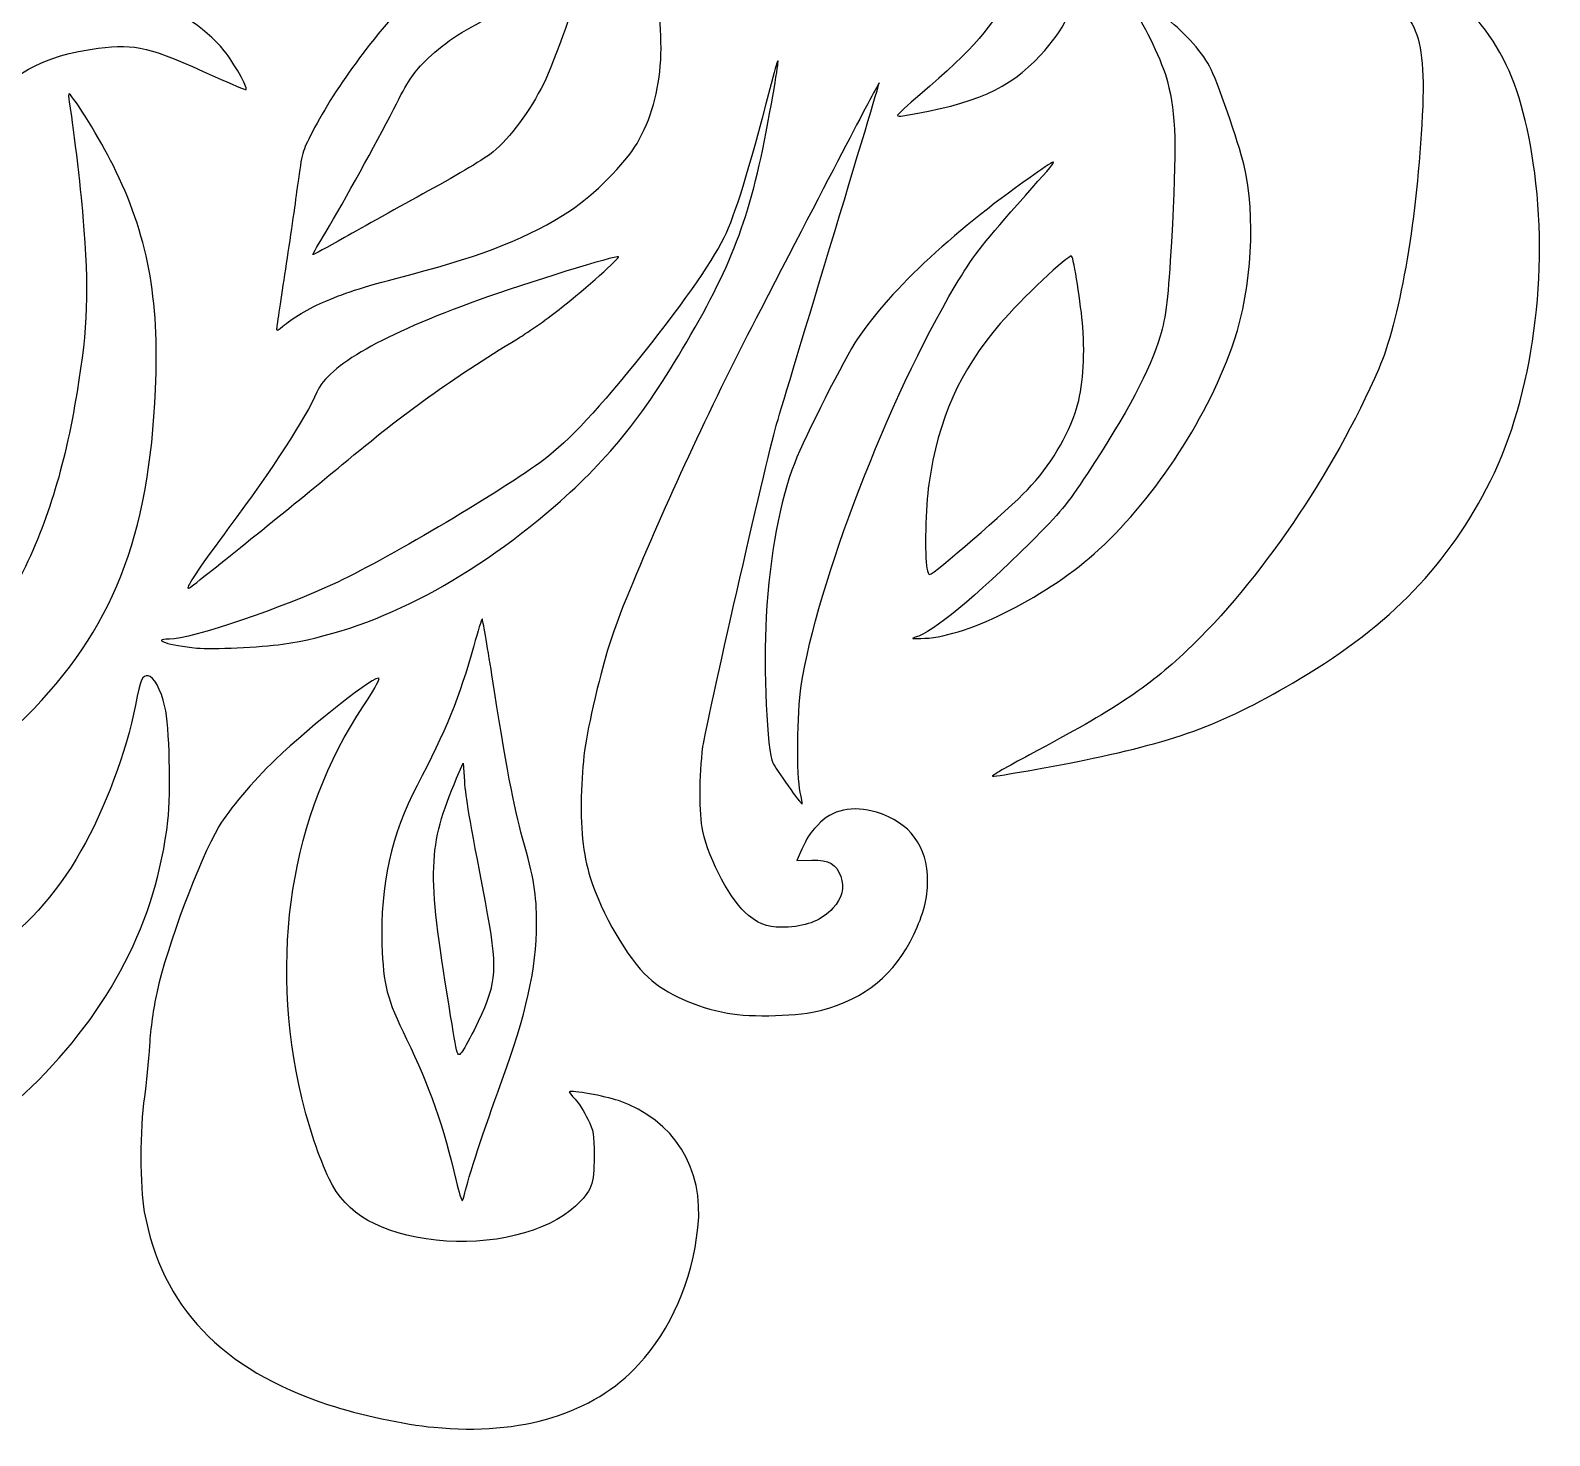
# Model space of a CAD drawing. Header units: centimetres. Extents: x -8.7 to 8.6, y -13.4 to 13.1.
# Drawn here: x 3.988 to 8.295, y -13.333 to -9.351 of the extents above; entities that cross this region are included whole.
import ezdxf

# ---------------------------------------------------------------- set-up
doc = ezdxf.new("R2010")
doc.units = ezdxf.units.CM
doc.header["$MEASUREMENT"] = 0
doc.layers.add('Layer 1', color=7, linetype='Continuous')

msp = doc.modelspace()

# ---------------------------------------------------------------- linework, layer by layer
at = {"layer": 'Layer 1'}
for points, knots in [([(6.4465, -9.59147), (6.44671, -9.58919), (6.47532, -9.56289), (6.51011, -9.53303), (6.51011, -9.53303), (6.66531, -9.39979), (6.71758, -9.33934), (6.76272, -9.24088), (6.76272, -9.24088), (6.78627, -9.18951), (6.8062, -9.11252), (6.8062, -9.07289), (6.8062, -9.07289), (6.8062, -9.03899), (6.79388, -8.99373), (6.77354, -8.95292), (6.77354, -8.95292), (6.77354, -8.95292), (6.7593, -8.92434), (6.7593, -8.92434), (6.7593, -8.92434), (6.7593, -8.92434), (6.78918, -8.95292), (6.78918, -8.95292), (6.78918, -8.95292), (6.83997, -9.0015), (6.9086, -9.08786), (6.92932, -9.12928), (6.92932, -9.12928), (6.94643, -9.16348), (6.94908, -9.17436), (6.94908, -9.21037), (6.94908, -9.21037), (6.94908, -9.28642), (6.9212, -9.3466), (6.85141, -9.42121), (6.85141, -9.42121), (6.76095, -9.51791), (6.66907, -9.55843), (6.46185, -9.59298), (6.46185, -9.59298), (6.45321, -9.59442), (6.4463, -9.59373), (6.44649, -9.59145), (6.44649, -9.59145), (6.44649, -9.59145), (6.4465, -9.59147), (6.4465, -9.59147)], [0, 0, 0, 0, 0.0769231, 0.0769231, 0.0769231, 0.0769231, 0.1538462, 0.1538462, 0.1538462, 0.1538462, 0.2307692, 0.2307692, 0.2307692, 0.2307692, 0.3076923, 0.3076923, 0.3076923, 0.3076923, 0.3846154, 0.3846154, 0.3846154, 0.3846154, 0.4615385, 0.4615385, 0.4615385, 0.4615385, 0.5384615, 0.5384615, 0.5384615, 0.5384615, 0.6153846, 0.6153846, 0.6153846, 0.6153846, 0.6923077, 0.6923077, 0.6923077, 0.6923077, 0.7692308, 0.7692308, 0.7692308, 0.7692308, 0.8461538, 0.8461538, 0.8461538, 0.8461538, 1, 1, 1, 1]), ([(4.68583, -10.1981), (4.68583, -10.19359), (4.69601, -10.12376), (4.70845, -10.04292), (4.70845, -10.04292), (4.72089, -9.96209), (4.73629, -9.85665), (4.74268, -9.80862), (4.74268, -9.80862), (4.75713, -9.69984), (4.7574, -9.69875), (4.7813, -9.65047), (4.7813, -9.65047), (4.84448, -9.52287), (4.96145, -9.36355), (5.09017, -9.22976), (5.09017, -9.22976), (5.1762, -9.14035), (5.20067, -9.12402), (5.26989, -9.10988), (5.26989, -9.10988), (5.43273, -9.07661), (5.63735, -9.07175), (5.70958, -9.09943), (5.70958, -9.09943), (5.72184, -9.10413), (5.72681, -9.11269), (5.73675, -9.14622), (5.73675, -9.14622), (5.7975, -9.35119), (5.78733, -9.53515), (5.70775, -9.67101), (5.70775, -9.67101), (5.67451, -9.72775), (5.58357, -9.8194), (5.51883, -9.86139), (5.51883, -9.86139), (5.40232, -9.93696), (5.27506, -9.98803), (5.06979, -10.04158), (5.06979, -10.04158), (4.93667, -10.07631), (4.88617, -10.09206), (4.82509, -10.1179), (4.82509, -10.1179), (4.77907, -10.13737), (4.72626, -10.16856), (4.70383, -10.18951), (4.70383, -10.18951), (4.69219, -10.20039), (4.68585, -10.20341), (4.68585, -10.1981), (4.68585, -10.1981), (4.68585, -10.1981), (4.68583, -10.1981), (4.68583, -10.1981)], [0, 0, 0, 0, 0.0666667, 0.0666667, 0.0666667, 0.0666667, 0.1333333, 0.1333333, 0.1333333, 0.1333333, 0.2, 0.2, 0.2, 0.2, 0.2666667, 0.2666667, 0.2666667, 0.2666667, 0.3333333, 0.3333333, 0.3333333, 0.3333333, 0.4, 0.4, 0.4, 0.4, 0.4666667, 0.4666667, 0.4666667, 0.4666667, 0.5333333, 0.5333333, 0.5333333, 0.5333333, 0.6, 0.6, 0.6, 0.6, 0.6666667, 0.6666667, 0.6666667, 0.6666667, 0.7333333, 0.7333333, 0.7333333, 0.7333333, 0.8, 0.8, 0.8, 0.8, 0.8666667, 0.8666667, 0.8666667, 0.8666667, 1, 1, 1, 1]), ([(6.82049, -11.40404), (7.06663, -11.27323), (7.15301, -11.21603), (7.26689, -11.10842), (7.26689, -11.10842), (7.47203, -10.91459), (7.68148, -10.60712), (7.81096, -10.30978), (7.81096, -10.30978), (7.86857, -10.17747), (7.91676, -9.9045), (7.93311, -9.61787), (7.93311, -9.61787), (7.94148, -9.47106), (7.93517, -9.39512), (7.91017, -9.34181), (7.91017, -9.34181), (7.88975, -9.29826), (7.8227, -9.20912), (7.7574, -9.13868), (7.7574, -9.13868), (7.72971, -9.10882), (7.69926, -9.07596), (7.68974, -9.06567), (7.68974, -9.06567), (7.68974, -9.06567), (7.67242, -9.04695), (7.67242, -9.04695), (7.67242, -9.04695), (7.67242, -9.04695), (7.69116, -9.05348), (7.69116, -9.05348), (7.69116, -9.05348), (7.73095, -9.06735), (7.86866, -9.13918), (7.91438, -9.16991), (7.91438, -9.16991), (8.12464, -9.31123), (8.20786, -9.44947), (8.24917, -9.72602), (8.24917, -9.72602), (8.29548, -10.03599), (8.24853, -10.38523), (8.12799, -10.62751), (8.12799, -10.62751), (8.01147, -10.86169), (7.84278, -11.03684), (7.58817, -11.18797), (7.58817, -11.18797), (7.37307, -11.31565), (7.24887, -11.36247), (6.97578, -11.41882), (6.97578, -11.41882), (6.88325, -11.43791), (6.73122, -11.4648), (6.71584, -11.46479), (6.71584, -11.46479), (6.71053, -11.46479), (6.75763, -11.43745), (6.82049, -11.40404)], [0, 0, 0, 0, 0.0625, 0.0625, 0.0625, 0.0625, 0.125, 0.125, 0.125, 0.125, 0.1875, 0.1875, 0.1875, 0.1875, 0.25, 0.25, 0.25, 0.25, 0.3125, 0.3125, 0.3125, 0.3125, 0.375, 0.375, 0.375, 0.375, 0.4375, 0.4375, 0.4375, 0.4375, 0.5, 0.5, 0.5, 0.5, 0.5625, 0.5625, 0.5625, 0.5625, 0.625, 0.625, 0.625, 0.625, 0.6875, 0.6875, 0.6875, 0.6875, 0.75, 0.75, 0.75, 0.75, 0.8125, 0.8125, 0.8125, 0.8125, 0.875, 0.875, 0.875, 0.875, 1, 1, 1, 1]), ([(5.11603, -9.80588), (5.20125, -9.75927), (5.27861, -9.7127), (5.29959, -9.69539), (5.29959, -9.69539), (5.34779, -9.65563), (5.40451, -9.5789), (5.44327, -9.50099), (5.44327, -9.50099), (5.47149, -9.44428), (5.54593, -9.23507), (5.54187, -9.22389), (5.54187, -9.22389), (5.53891, -9.21575), (5.36961, -9.27569), (5.29859, -9.31002), (5.29859, -9.31002), (5.20874, -9.35345), (5.15642, -9.38856), (5.10611, -9.4392), (5.10611, -9.4392), (5.07109, -9.47444), (5.05965, -9.49186), (5.01788, -9.57351), (5.01788, -9.57351), (4.96472, -9.67743), (4.8809, -9.82915), (4.82508, -9.92248), (4.82508, -9.92248), (4.80507, -9.95594), (4.7887, -9.98462), (4.7887, -9.98623), (4.7887, -9.98623), (4.7887, -9.98783), (4.82921, -9.96603), (4.87872, -9.93779), (4.87872, -9.93779), (4.92823, -9.90955), (5.03502, -9.85018), (5.11603, -9.80587), (5.11603, -9.80587), (5.11603, -9.80587), (5.11603, -9.80588), (5.11603, -9.80588)], [0, 0, 0, 0, 0.0833333, 0.0833333, 0.0833333, 0.0833333, 0.1666667, 0.1666667, 0.1666667, 0.1666667, 0.25, 0.25, 0.25, 0.25, 0.3333333, 0.3333333, 0.3333333, 0.3333333, 0.4166667, 0.4166667, 0.4166667, 0.4166667, 0.5, 0.5, 0.5, 0.5, 0.5833333, 0.5833333, 0.5833333, 0.5833333, 0.6666667, 0.6666667, 0.6666667, 0.6666667, 0.75, 0.75, 0.75, 0.75, 0.8333333, 0.8333333, 0.8333333, 0.8333333, 1, 1, 1, 1]), ([(2.86264, -11.25094), (2.7517, -11.22769), (2.65539, -11.15921), (2.63208, -11.08702), (2.63208, -11.08702), (2.60035, -10.98879), (2.59645, -10.87002), (2.62307, -10.81326), (2.62307, -10.81326), (2.63118, -10.79597), (2.64781, -10.77154), (2.66002, -10.75896), (2.66002, -10.75896), (2.68109, -10.73726), (2.68232, -10.73677), (2.68428, -10.74918), (2.68428, -10.74918), (2.68541, -10.75638), (2.67813, -10.78642), (2.6681, -10.81595), (2.6681, -10.81595), (2.64367, -10.88787), (2.64522, -10.93146), (2.67421, -10.9881), (2.67421, -10.9881), (2.69138, -11.02165), (2.69791, -11.02879), (2.72263, -11.04109), (2.72263, -11.04109), (2.81159, -11.08536), (3.00126, -11.04012), (3.15177, -10.93871), (3.15177, -10.93871), (3.25997, -10.86581), (3.32376, -10.78156), (3.3616, -10.66155), (3.3616, -10.66155), (3.37788, -10.60993), (3.38253, -10.58638), (3.40221, -10.45605), (3.40221, -10.45605), (3.43432, -10.24333), (3.52369, -9.7301), (3.54255, -9.65014), (3.54255, -9.65014), (3.56525, -9.55385), (3.59598, -9.49683), (3.66208, -9.42835), (3.66208, -9.42835), (3.75492, -9.33217), (3.86881, -9.27449), (4.01506, -9.24955), (4.01506, -9.24955), (4.09072, -9.23665), (4.22895, -9.2409), (4.29434, -9.25813), (4.29434, -9.25813), (4.39255, -9.28401), (4.4798, -9.33817), (4.53745, -9.40901), (4.53745, -9.40901), (4.5646, -9.44238), (4.60466, -9.51322), (4.59937, -9.51852), (4.59937, -9.51852), (4.59804, -9.51986), (4.55844, -9.50346), (4.51137, -9.4821), (4.51137, -9.4821), (4.32299, -9.39659), (4.28926, -9.38838), (4.1803, -9.40149), (4.1803, -9.40149), (4.02507, -9.42017), (3.91808, -9.47952), (3.84805, -9.58582), (3.84805, -9.58582), (3.7527, -9.73055), (3.70987, -9.9307), (3.71808, -10.19314), (3.71808, -10.19314), (3.72678, -10.47107), (3.68369, -10.6462), (3.56129, -10.83039), (3.56129, -10.83039), (3.48891, -10.93931), (3.3705, -11.06743), (3.27701, -11.13797), (3.27701, -11.13797), (3.22539, -11.17692), (3.12378, -11.22704), (3.06554, -11.24227), (3.06554, -11.24227), (3.00736, -11.25749), (2.91311, -11.26151), (2.86264, -11.25093), (2.86264, -11.25093), (2.86264, -11.25093), (2.86264, -11.25094), (2.86264, -11.25094)], [0, 0, 0, 0, 0.0384615, 0.0384615, 0.0384615, 0.0384615, 0.0769231, 0.0769231, 0.0769231, 0.0769231, 0.1153846, 0.1153846, 0.1153846, 0.1153846, 0.1538462, 0.1538462, 0.1538462, 0.1538462, 0.1923077, 0.1923077, 0.1923077, 0.1923077, 0.2307692, 0.2307692, 0.2307692, 0.2307692, 0.2692308, 0.2692308, 0.2692308, 0.2692308, 0.3076923, 0.3076923, 0.3076923, 0.3076923, 0.3461538, 0.3461538, 0.3461538, 0.3461538, 0.3846154, 0.3846154, 0.3846154, 0.3846154, 0.4230769, 0.4230769, 0.4230769, 0.4230769, 0.4615385, 0.4615385, 0.4615385, 0.4615385, 0.5, 0.5, 0.5, 0.5, 0.5384615, 0.5384615, 0.5384615, 0.5384615, 0.5769231, 0.5769231, 0.5769231, 0.5769231, 0.6153846, 0.6153846, 0.6153846, 0.6153846, 0.6538462, 0.6538462, 0.6538462, 0.6538462, 0.6923077, 0.6923077, 0.6923077, 0.6923077, 0.7307692, 0.7307692, 0.7307692, 0.7307692, 0.7692308, 0.7692308, 0.7692308, 0.7692308, 0.8076923, 0.8076923, 0.8076923, 0.8076923, 0.8461538, 0.8461538, 0.8461538, 0.8461538, 0.8846154, 0.8846154, 0.8846154, 0.8846154, 0.9230769, 0.9230769, 0.9230769, 0.9230769, 1, 1, 1, 1]), ([(6.49675, -11.07092), (6.54395, -11.05862), (6.67056, -10.95448), (6.82137, -10.8039), (6.82137, -10.8039), (6.91163, -10.71378), (6.92469, -10.69803), (6.98489, -10.60672), (6.98489, -10.60672), (7.0962, -10.43789), (7.16299, -10.31209), (7.19158, -10.21742), (7.19158, -10.21742), (7.20719, -10.16575), (7.21465, -10.10237), (7.22307, -9.95025), (7.22307, -9.95025), (7.23851, -9.67094), (7.23656, -9.59181), (7.21185, -9.49588), (7.21185, -9.49588), (7.19776, -9.44119), (7.14793, -9.33633), (7.11555, -9.29323), (7.11555, -9.29323), (7.10274, -9.27618), (7.09335, -9.26113), (7.09469, -9.25979), (7.09469, -9.25979), (7.0989, -9.25558), (7.16966, -9.29098), (7.20496, -9.31495), (7.20496, -9.31495), (7.24919, -9.34498), (7.30821, -9.4092), (7.33116, -9.45227), (7.33116, -9.45227), (7.35291, -9.49308), (7.4127, -9.66518), (7.42906, -9.73408), (7.42906, -9.73408), (7.46287, -9.87644), (7.45139, -10.07966), (7.40103, -10.23029), (7.40103, -10.23029), (7.33073, -10.44056), (7.18134, -10.67118), (7.01768, -10.82207), (7.01768, -10.82207), (6.87695, -10.95182), (6.64887, -11.06802), (6.52359, -11.07379), (6.52359, -11.07379), (6.48977, -11.07535), (6.48266, -11.07459), (6.49676, -11.07091), (6.49676, -11.07091), (6.49676, -11.07091), (6.49675, -11.07092), (6.49675, -11.07092)], [0, 0, 0, 0, 0.0625, 0.0625, 0.0625, 0.0625, 0.125, 0.125, 0.125, 0.125, 0.1875, 0.1875, 0.1875, 0.1875, 0.25, 0.25, 0.25, 0.25, 0.3125, 0.3125, 0.3125, 0.3125, 0.375, 0.375, 0.375, 0.375, 0.4375, 0.4375, 0.4375, 0.4375, 0.5, 0.5, 0.5, 0.5, 0.5625, 0.5625, 0.5625, 0.5625, 0.625, 0.625, 0.625, 0.625, 0.6875, 0.6875, 0.6875, 0.6875, 0.75, 0.75, 0.75, 0.75, 0.8125, 0.8125, 0.8125, 0.8125, 0.875, 0.875, 0.875, 0.875, 1, 1, 1, 1]), ([(4.46008, -11.10144), (4.38141, -11.09386), (4.32664, -11.07616), (4.38185, -11.07616), (4.38185, -11.07616), (4.44343, -11.07616), (4.70718, -10.9867), (4.85913, -10.91428), (4.85913, -10.91428), (5.01372, -10.8406), (5.32954, -10.65331), (5.44312, -10.56797), (5.44312, -10.56797), (5.51576, -10.51339), (5.60112, -10.42195), (5.72637, -10.26459), (5.72637, -10.26459), (5.84735, -10.11259), (5.92987, -9.99288), (5.9604, -9.92513), (5.9604, -9.92513), (5.99114, -9.8569), (6.03157, -9.72205), (6.09681, -9.47016), (6.09681, -9.47016), (6.11364, -9.40517), (6.11109, -9.43366), (6.08881, -9.55939), (6.08881, -9.55939), (6.03636, -9.85541), (5.99001, -9.98822), (5.86068, -10.21315), (5.86068, -10.21315), (5.73423, -10.43307), (5.63069, -10.56351), (5.47629, -10.6974), (5.47629, -10.6974), (5.2228, -10.91723), (4.95266, -11.05442), (4.70224, -11.0905), (4.70224, -11.0905), (4.64224, -11.09914), (4.50203, -11.10548), (4.46008, -11.10143), (4.46008, -11.10143), (4.46008, -11.10143), (4.46008, -11.10144), (4.46008, -11.10144)], [0, 0, 0, 0, 0.0769231, 0.0769231, 0.0769231, 0.0769231, 0.1538462, 0.1538462, 0.1538462, 0.1538462, 0.2307692, 0.2307692, 0.2307692, 0.2307692, 0.3076923, 0.3076923, 0.3076923, 0.3076923, 0.3846154, 0.3846154, 0.3846154, 0.3846154, 0.4615385, 0.4615385, 0.4615385, 0.4615385, 0.5384615, 0.5384615, 0.5384615, 0.5384615, 0.6153846, 0.6153846, 0.6153846, 0.6153846, 0.6923077, 0.6923077, 0.6923077, 0.6923077, 0.7692308, 0.7692308, 0.7692308, 0.7692308, 0.8461538, 0.8461538, 0.8461538, 0.8461538, 1, 1, 1, 1]), ([(5.96457, -12.13623), (5.8727, -12.11887), (5.79169, -12.08229), (5.73952, -12.03461), (5.73952, -12.03461), (5.68106, -11.98118), (5.60725, -11.85416), (5.57517, -11.75179), (5.57517, -11.75179), (5.55427, -11.68509), (5.54673, -11.60978), (5.55046, -11.50506), (5.55046, -11.50506), (5.55402, -11.40535), (5.5616, -11.35643), (5.59526, -11.21618), (5.59526, -11.21618), (5.62147, -11.10698), (5.64236, -11.04466), (5.69585, -10.91613), (5.69585, -10.91613), (5.80013, -10.66555), (5.92188, -10.40559), (6.05854, -10.14171), (6.05854, -10.14171), (6.28332, -9.70767), (6.39451, -9.49533), (6.39461, -9.49991), (6.39461, -9.49991), (6.39466, -9.50212), (6.33138, -9.71302), (6.25398, -9.96856), (6.25398, -9.96856), (6.17659, -10.22411), (6.10851, -10.4499), (6.1027, -10.47034), (6.1027, -10.47034), (6.07336, -10.57345), (5.90242, -11.32202), (5.89479, -11.38079), (5.89479, -11.38079), (5.88387, -11.46487), (5.88368, -11.56994), (5.89436, -11.62031), (5.89436, -11.62031), (5.91198, -11.70344), (5.97575, -11.82111), (6.02376, -11.85906), (6.02376, -11.85906), (6.06115, -11.88862), (6.08423, -11.89538), (6.13683, -11.8922), (6.13683, -11.8922), (6.19187, -11.88887), (6.23272, -11.87162), (6.26276, -11.83903), (6.26276, -11.83903), (6.29001, -11.80946), (6.29711, -11.78125), (6.28553, -11.74851), (6.28553, -11.74851), (6.27293, -11.71289), (6.25323, -11.70189), (6.20325, -11.70258), (6.20325, -11.70258), (6.20325, -11.70258), (6.16127, -11.70315), (6.16127, -11.70315), (6.16127, -11.70315), (6.16127, -11.70315), (6.17523, -11.67157), (6.17523, -11.67157), (6.17523, -11.67157), (6.19058, -11.63686), (6.19446, -11.63092), (6.22008, -11.6029), (6.22008, -11.6029), (6.25991, -11.55934), (6.31995, -11.54632), (6.38703, -11.56669), (6.38703, -11.56669), (6.48179, -11.59547), (6.53187, -11.66294), (6.53187, -11.76183), (6.53187, -11.76183), (6.53187, -11.81029), (6.51997, -11.85616), (6.49253, -11.91345), (6.49253, -11.91345), (6.43829, -12.0267), (6.35649, -12.09392), (6.2315, -12.12797), (6.2315, -12.12797), (6.1716, -12.14429), (6.03035, -12.14866), (5.96457, -12.13623)], [0, 0, 0, 0, 0.04, 0.04, 0.04, 0.04, 0.08, 0.08, 0.08, 0.08, 0.12, 0.12, 0.12, 0.12, 0.16, 0.16, 0.16, 0.16, 0.2, 0.2, 0.2, 0.2, 0.24, 0.24, 0.24, 0.24, 0.28, 0.28, 0.28, 0.28, 0.32, 0.32, 0.32, 0.32, 0.36, 0.36, 0.36, 0.36, 0.4, 0.4, 0.4, 0.4, 0.44, 0.44, 0.44, 0.44, 0.48, 0.48, 0.48, 0.48, 0.52, 0.52, 0.52, 0.52, 0.56, 0.56, 0.56, 0.56, 0.6, 0.6, 0.6, 0.6, 0.64, 0.64, 0.64, 0.64, 0.68, 0.68, 0.68, 0.68, 0.72, 0.72, 0.72, 0.72, 0.76, 0.76, 0.76, 0.76, 0.8, 0.8, 0.8, 0.8, 0.84, 0.84, 0.84, 0.84, 0.88, 0.88, 0.88, 0.88, 0.92, 0.92, 0.92, 0.92, 1, 1, 1, 1]), ([(2.97982, -11.76418), (2.8301, -11.74122), (2.71732, -11.69117), (2.60833, -11.59932), (2.60833, -11.59932), (2.58766, -11.5819), (2.59041, -11.58132), (2.62376, -11.59608), (2.62376, -11.59608), (2.69251, -11.62649), (2.88411, -11.63709), (2.99684, -11.61672), (2.99684, -11.61672), (3.16977, -11.58547), (3.40451, -11.48863), (3.56807, -11.38105), (3.56807, -11.38105), (3.69787, -11.29568), (3.85397, -11.1062), (3.95109, -10.91613), (3.95109, -10.91613), (4.03407, -10.75373), (4.08387, -10.59419), (4.12009, -10.37477), (4.12009, -10.37477), (4.15038, -10.19124), (4.1538, -10.08922), (4.13671, -9.87881), (4.13671, -9.87881), (4.13052, -9.80259), (4.10597, -9.5966), (4.09806, -9.5546), (4.09806, -9.5546), (4.09526, -9.53974), (4.09513, -9.52892), (4.09776, -9.53054), (4.09776, -9.53054), (4.11113, -9.5388), (4.18812, -9.66396), (4.22215, -9.73275), (4.22215, -9.73275), (4.32039, -9.93134), (4.35388, -10.10793), (4.34262, -10.36794), (4.34262, -10.36794), (4.32438, -10.78919), (4.22091, -11.0502), (3.97455, -11.29642), (3.97455, -11.29642), (3.75118, -11.51966), (3.44934, -11.70047), (3.21601, -11.75081), (3.21601, -11.75081), (3.16409, -11.76201), (3.01916, -11.77021), (2.97982, -11.76418)], [0, 0, 0, 0, 0.0666667, 0.0666667, 0.0666667, 0.0666667, 0.1333333, 0.1333333, 0.1333333, 0.1333333, 0.2, 0.2, 0.2, 0.2, 0.2666667, 0.2666667, 0.2666667, 0.2666667, 0.3333333, 0.3333333, 0.3333333, 0.3333333, 0.4, 0.4, 0.4, 0.4, 0.4666667, 0.4666667, 0.4666667, 0.4666667, 0.5333333, 0.5333333, 0.5333333, 0.5333333, 0.6, 0.6, 0.6, 0.6, 0.6666667, 0.6666667, 0.6666667, 0.6666667, 0.7333333, 0.7333333, 0.7333333, 0.7333333, 0.8, 0.8, 0.8, 0.8, 0.8666667, 0.8666667, 0.8666667, 0.8666667, 1, 1, 1, 1]), ([(6.13635, -11.49198), (6.11584, -11.46288), (6.09622, -11.4336), (6.09274, -11.42692), (6.09274, -11.42692), (6.07666, -11.396), (6.06584, -11.15514), (6.07417, -11.01329), (6.07417, -11.01329), (6.08467, -10.83441), (6.1121, -10.68596), (6.15497, -10.57607), (6.15497, -10.57607), (6.18405, -10.50154), (6.29674, -10.27939), (6.33328, -10.22458), (6.33328, -10.22458), (6.42564, -10.08602), (6.61877, -9.90741), (6.84335, -9.75285), (6.84335, -9.75285), (6.90963, -9.70723), (6.91362, -9.7008), (6.78673, -9.84421), (6.78673, -9.84421), (6.6831, -9.96134), (6.65931, -9.99242), (6.6099, -10.07523), (6.6099, -10.07523), (6.42202, -10.39013), (6.21715, -10.92197), (6.1737, -11.2076), (6.1737, -11.2076), (6.16163, -11.28695), (6.15986, -11.46294), (6.17066, -11.50991), (6.17066, -11.50991), (6.17456, -11.52687), (6.17682, -11.54168), (6.17569, -11.54281), (6.17569, -11.54281), (6.17456, -11.54394), (6.15685, -11.52106), (6.13635, -11.49197), (6.13635, -11.49197), (6.13635, -11.49197), (6.13635, -11.49198), (6.13635, -11.49198)], [0, 0, 0, 0, 0.0769231, 0.0769231, 0.0769231, 0.0769231, 0.1538462, 0.1538462, 0.1538462, 0.1538462, 0.2307692, 0.2307692, 0.2307692, 0.2307692, 0.3076923, 0.3076923, 0.3076923, 0.3076923, 0.3846154, 0.3846154, 0.3846154, 0.3846154, 0.4615385, 0.4615385, 0.4615385, 0.4615385, 0.5384615, 0.5384615, 0.5384615, 0.5384615, 0.6153846, 0.6153846, 0.6153846, 0.6153846, 0.6923077, 0.6923077, 0.6923077, 0.6923077, 0.7692308, 0.7692308, 0.7692308, 0.7692308, 0.8461538, 0.8461538, 0.8461538, 0.8461538, 1, 1, 1, 1]), ([(4.43436, -10.93032), (4.43436, -10.9208), (4.47303, -10.8642), (4.55083, -10.75984), (4.55083, -10.75984), (4.67195, -10.59738), (4.7691, -10.44781), (4.80012, -10.37603), (4.80012, -10.37603), (4.83283, -10.30034), (4.98533, -10.21371), (5.26022, -10.11468), (5.26022, -10.11468), (5.39292, -10.06687), (5.65057, -9.98721), (5.65575, -9.99238), (5.65575, -9.99238), (5.65909, -9.99572), (5.56196, -10.08222), (5.49378, -10.13664), (5.49378, -10.13664), (5.45878, -10.16457), (5.40271, -10.20414), (5.36917, -10.22458), (5.36917, -10.22458), (5.17912, -10.34037), (5.05454, -10.42975), (4.87158, -10.58157), (4.87158, -10.58157), (4.75077, -10.68181), (4.52768, -10.86209), (4.4415, -10.92912), (4.4415, -10.92912), (4.43757, -10.93218), (4.43436, -10.93272), (4.43436, -10.93032)], [0, 0, 0, 0, 0.1, 0.1, 0.1, 0.1, 0.2, 0.2, 0.2, 0.2, 0.3, 0.3, 0.3, 0.3, 0.4, 0.4, 0.4, 0.4, 0.5, 0.5, 0.5, 0.5, 0.6, 0.6, 0.6, 0.6, 0.7, 0.7, 0.7, 0.7, 0.8, 0.8, 0.8, 0.8, 1, 1, 1, 1]), ([(6.52972, -10.87541), (6.52291, -10.84138), (6.52619, -10.69728), (6.53514, -10.63701), (6.53514, -10.63701), (6.56297, -10.44958), (6.62122, -10.31866), (6.7377, -10.18172), (6.7377, -10.18172), (6.79501, -10.11434), (6.9333, -9.98399), (6.94017, -9.99087), (6.94017, -9.99087), (6.94629, -9.997), (6.96704, -10.12881), (6.97188, -10.1923), (6.97188, -10.1923), (6.97842, -10.27801), (6.97162, -10.3659), (6.95406, -10.42286), (6.95406, -10.42286), (6.92995, -10.50103), (6.87936, -10.58452), (6.81482, -10.65265), (6.81482, -10.65265), (6.76178, -10.70864), (6.54863, -10.89327), (6.53703, -10.89327), (6.53703, -10.89327), (6.53498, -10.89327), (6.53169, -10.88523), (6.52973, -10.87541), (6.52973, -10.87541), (6.52973, -10.87541), (6.52972, -10.87541), (6.52972, -10.87541)], [0, 0, 0, 0, 0.1, 0.1, 0.1, 0.1, 0.2, 0.2, 0.2, 0.2, 0.3, 0.3, 0.3, 0.3, 0.4, 0.4, 0.4, 0.4, 0.5, 0.5, 0.5, 0.5, 0.6, 0.6, 0.6, 0.6, 0.7, 0.7, 0.7, 0.7, 0.8, 0.8, 0.8, 0.8, 1, 1, 1, 1]), ([(5.19524, -12.61162), (5.16004, -12.46003), (5.11806, -12.34031), (5.05433, -12.20978), (5.05433, -12.20978), (4.99795, -12.0943), (4.98833, -12.05736), (4.98458, -11.94188), (4.98458, -11.94188), (4.97913, -11.77397), (5.01128, -11.62838), (5.08426, -11.49052), (5.08426, -11.49052), (5.16434, -11.33926), (5.2051, -11.23895), (5.2448, -11.09546), (5.2448, -11.09546), (5.25642, -11.05348), (5.26721, -11.01911), (5.26878, -11.01908), (5.26878, -11.01908), (5.27035, -11.01908), (5.28275, -11.0904), (5.29633, -11.17762), (5.29633, -11.17762), (5.33623, -11.43386), (5.35881, -11.55394), (5.38324, -11.63978), (5.38324, -11.63978), (5.41582, -11.75424), (5.42309, -11.79844), (5.42309, -11.88195), (5.42309, -11.88195), (5.42309, -12.01023), (5.39452, -12.13754), (5.32072, -12.33806), (5.32072, -12.33806), (5.2788, -12.45195), (5.2257, -12.61366), (5.21968, -12.64574), (5.21968, -12.64574), (5.21768, -12.65641), (5.21439, -12.66615), (5.21237, -12.6674), (5.21237, -12.6674), (5.21035, -12.66864), (5.20264, -12.64355), (5.19522, -12.61162), (5.19522, -12.61162), (5.19522, -12.61162), (5.19524, -12.61162), (5.19524, -12.61162)], [0, 0, 0, 0, 0.0714286, 0.0714286, 0.0714286, 0.0714286, 0.1428571, 0.1428571, 0.1428571, 0.1428571, 0.2142857, 0.2142857, 0.2142857, 0.2142857, 0.2857143, 0.2857143, 0.2857143, 0.2857143, 0.3571429, 0.3571429, 0.3571429, 0.3571429, 0.4285714, 0.4285714, 0.4285714, 0.4285714, 0.5, 0.5, 0.5, 0.5, 0.5714286, 0.5714286, 0.5714286, 0.5714286, 0.6428571, 0.6428571, 0.6428571, 0.6428571, 0.7142857, 0.7142857, 0.7142857, 0.7142857, 0.7857143, 0.7857143, 0.7857143, 0.7857143, 0.8571429, 0.8571429, 0.8571429, 0.8571429, 1, 1, 1, 1]), ([(3.13413, -12.62114), (3.00486, -12.61016), (2.87904, -12.58179), (2.84493, -12.55593), (2.84493, -12.55593), (2.8321, -12.54621), (2.83184, -12.54492), (2.84079, -12.5359), (2.84079, -12.5359), (2.84875, -12.52788), (2.86888, -12.5255), (2.96081, -12.5217), (2.96081, -12.5217), (3.20371, -12.51166), (3.30638, -12.46), (3.56849, -12.21593), (3.56849, -12.21593), (3.70146, -12.09211), (3.76809, -12.03655), (3.85349, -11.97827), (3.85349, -11.97827), (3.97353, -11.89635), (4.05691, -11.80563), (4.13119, -11.67613), (4.13119, -11.67613), (4.19849, -11.55879), (4.25938, -11.39614), (4.28578, -11.26312), (4.28578, -11.26312), (4.3006, -11.18846), (4.30519, -11.17775), (4.32137, -11.18008), (4.32137, -11.18008), (4.33818, -11.1825), (4.35722, -11.21726), (4.36931, -11.26763), (4.36931, -11.26763), (4.382, -11.32051), (4.38678, -11.51018), (4.37746, -11.5915), (4.37746, -11.5915), (4.34516, -11.87348), (4.21415, -12.12838), (3.98956, -12.34622), (3.98956, -12.34622), (3.90384, -12.42937), (3.84758, -12.47141), (3.76662, -12.51282), (3.76662, -12.51282), (3.61966, -12.588), (3.43535, -12.62649), (3.23414, -12.62403), (3.23414, -12.62403), (3.1917, -12.6235), (3.1467, -12.6222), (3.13412, -12.62115), (3.13412, -12.62115), (3.13412, -12.62115), (3.13413, -12.62114), (3.13413, -12.62114)], [0, 0, 0, 0, 0.0625, 0.0625, 0.0625, 0.0625, 0.125, 0.125, 0.125, 0.125, 0.1875, 0.1875, 0.1875, 0.1875, 0.25, 0.25, 0.25, 0.25, 0.3125, 0.3125, 0.3125, 0.3125, 0.375, 0.375, 0.375, 0.375, 0.4375, 0.4375, 0.4375, 0.4375, 0.5, 0.5, 0.5, 0.5, 0.5625, 0.5625, 0.5625, 0.5625, 0.625, 0.625, 0.625, 0.625, 0.6875, 0.6875, 0.6875, 0.6875, 0.75, 0.75, 0.75, 0.75, 0.8125, 0.8125, 0.8125, 0.8125, 0.875, 0.875, 0.875, 0.875, 1, 1, 1, 1]), ([(5.13162, -13.3099), (5.05004, -13.30224), (4.91851, -13.27404), (4.83322, -13.24593), (4.83322, -13.24593), (4.52926, -13.14576), (4.35936, -12.96796), (4.31067, -12.69908), (4.31067, -12.69908), (4.29769, -12.62741), (4.29784, -12.46448), (4.31096, -12.37353), (4.31096, -12.37353), (4.31617, -12.33738), (4.32271, -12.27178), (4.32548, -12.22776), (4.32548, -12.22776), (4.32849, -12.17995), (4.33665, -12.12011), (4.34576, -12.07916), (4.34576, -12.07916), (4.37595, -11.94335), (4.4651, -11.70519), (4.52238, -11.60734), (4.52238, -11.60734), (4.55004, -11.56009), (4.61923, -11.47806), (4.68251, -11.41748), (4.68251, -11.41748), (4.78555, -11.31885), (4.973, -11.17222), (4.97632, -11.18766), (4.97632, -11.18766), (4.97734, -11.19242), (4.95742, -11.22743), (4.93205, -11.26548), (4.93205, -11.26548), (4.72595, -11.57449), (4.66322, -11.97331), (4.75732, -12.37639), (4.75732, -12.37639), (4.77535, -12.45362), (4.80765, -12.54941), (4.83459, -12.60559), (4.83459, -12.60559), (4.88276, -12.706), (4.97917, -12.76121), (5.13871, -12.77975), (5.13871, -12.77975), (5.28958, -12.79729), (5.45411, -12.75703), (5.53296, -12.68328), (5.53296, -12.68328), (5.5795, -12.63975), (5.58599, -12.62247), (5.58599, -12.54213), (5.58599, -12.54213), (5.58599, -12.47696), (5.5851, -12.4717), (5.56805, -12.4364), (5.56805, -12.4364), (5.55819, -12.41597), (5.54198, -12.39059), (5.53204, -12.38001), (5.53204, -12.38001), (5.5221, -12.36943), (5.51474, -12.36014), (5.51568, -12.35936), (5.51568, -12.35936), (5.52211, -12.35408), (5.61633, -12.37083), (5.65484, -12.3841), (5.65484, -12.3841), (5.81268, -12.4385), (5.89891, -12.5762), (5.88046, -12.74435), (5.88046, -12.74435), (5.86387, -12.89546), (5.80431, -13.03275), (5.71221, -13.13217), (5.71221, -13.13217), (5.58265, -13.27202), (5.38202, -13.33343), (5.13162, -13.3099)], [0, 0, 0, 0, 0.0454545, 0.0454545, 0.0454545, 0.0454545, 0.0909091, 0.0909091, 0.0909091, 0.0909091, 0.1363636, 0.1363636, 0.1363636, 0.1363636, 0.1818182, 0.1818182, 0.1818182, 0.1818182, 0.2272727, 0.2272727, 0.2272727, 0.2272727, 0.2727273, 0.2727273, 0.2727273, 0.2727273, 0.3181818, 0.3181818, 0.3181818, 0.3181818, 0.3636364, 0.3636364, 0.3636364, 0.3636364, 0.4090909, 0.4090909, 0.4090909, 0.4090909, 0.4545455, 0.4545455, 0.4545455, 0.4545455, 0.5, 0.5, 0.5, 0.5, 0.5454545, 0.5454545, 0.5454545, 0.5454545, 0.5909091, 0.5909091, 0.5909091, 0.5909091, 0.6363636, 0.6363636, 0.6363636, 0.6363636, 0.6818182, 0.6818182, 0.6818182, 0.6818182, 0.7272727, 0.7272727, 0.7272727, 0.7272727, 0.7727273, 0.7727273, 0.7727273, 0.7727273, 0.8181818, 0.8181818, 0.8181818, 0.8181818, 0.8636364, 0.8636364, 0.8636364, 0.8636364, 0.9090909, 0.9090909, 0.9090909, 0.9090909, 1, 1, 1, 1]), ([(5.25749, -12.15992), (5.31076, -12.0471), (5.3129, -12.00966), (5.2769, -11.82053), (5.2769, -11.82053), (5.22962, -11.57217), (5.22204, -11.528), (5.21834, -11.47909), (5.21834, -11.47909), (5.21834, -11.47909), (5.21444, -11.42765), (5.21444, -11.42765), (5.21444, -11.42765), (5.21444, -11.42765), (5.19633, -11.47051), (5.19633, -11.47051), (5.19633, -11.47051), (5.11445, -11.6643), (5.11217, -11.73281), (5.17487, -12.11634), (5.17487, -12.11634), (5.2005, -12.27314), (5.19789, -12.26529), (5.21574, -12.23902), (5.21574, -12.23902), (5.22368, -12.22734), (5.24247, -12.19174), (5.2575, -12.15992), (5.2575, -12.15992), (5.2575, -12.15992), (5.25749, -12.15992), (5.25749, -12.15992)], [0, 0, 0, 0, 0.1111111, 0.1111111, 0.1111111, 0.1111111, 0.2222222, 0.2222222, 0.2222222, 0.2222222, 0.3333333, 0.3333333, 0.3333333, 0.3333333, 0.4444444, 0.4444444, 0.4444444, 0.4444444, 0.5555556, 0.5555556, 0.5555556, 0.5555556, 0.6666667, 0.6666667, 0.6666667, 0.6666667, 0.7777778, 0.7777778, 0.7777778, 0.7777778, 1, 1, 1, 1])]:
    msp.add_open_spline(points, degree=3, knots=knots, dxfattribs=at)

doc.saveas('drawing.dxf')
